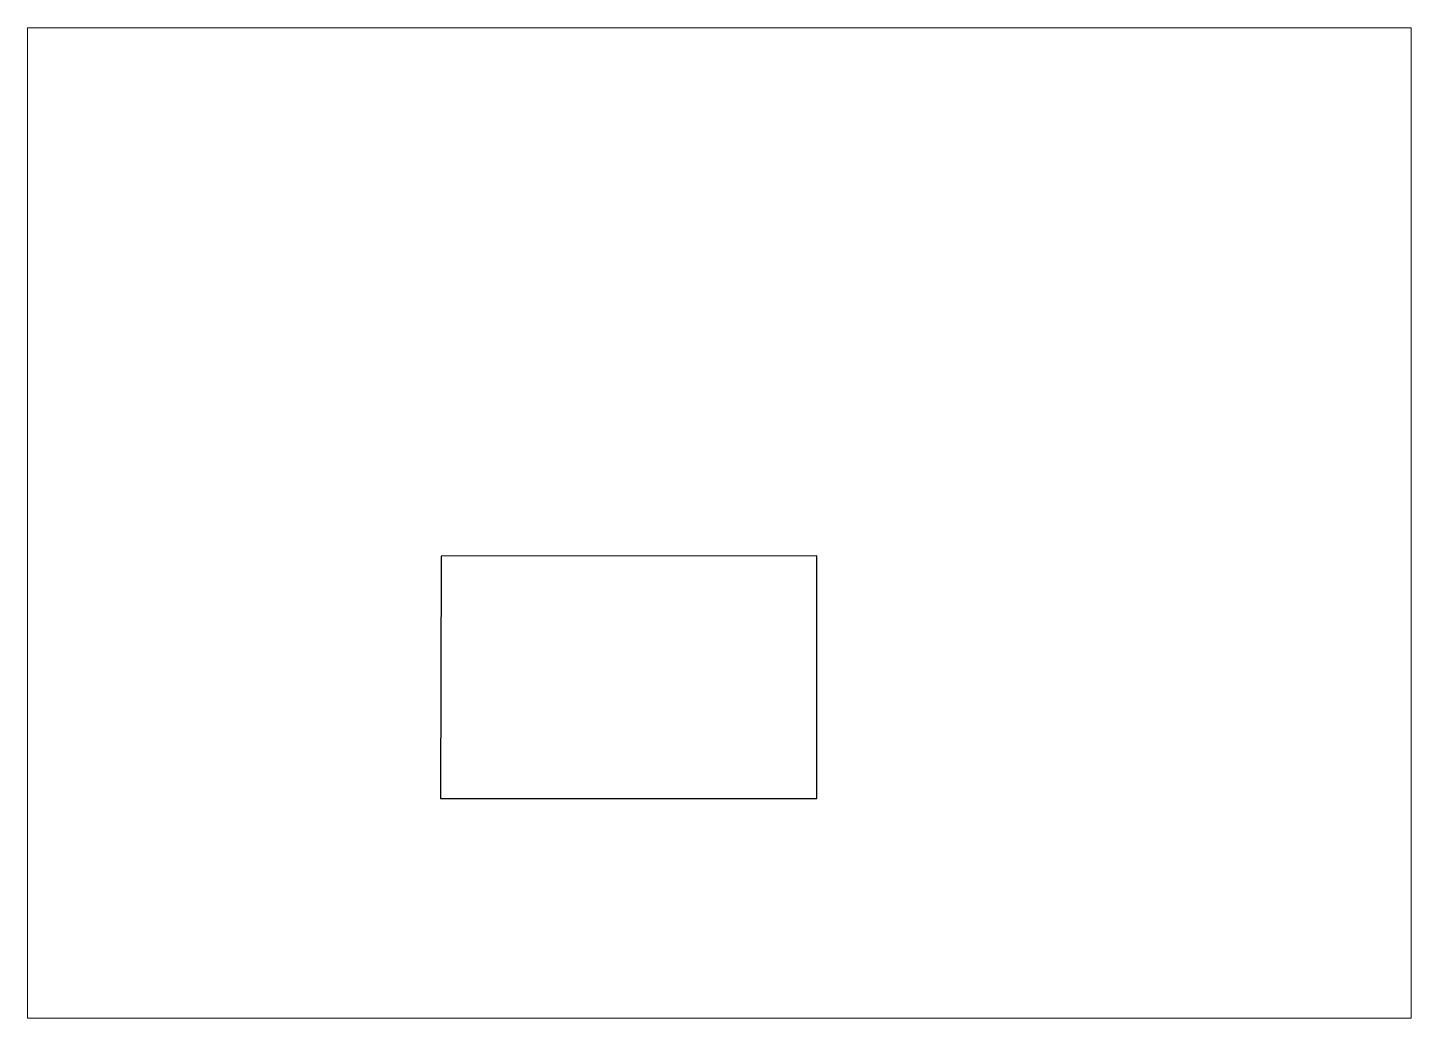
# Paper-space layout 'demolition' of a CAD drawing. Header units: inches. Extents: x -13.8 to 30.2, y -6.9 to 24.6.
import ezdxf

# ---------------------------------------------------------------- set-up
doc = ezdxf.new("R2010")
doc.units = ezdxf.units.IN
doc.header["$MEASUREMENT"] = 0
doc.layers.add('existing floor layout', color=7, linetype='Continuous')

psp = doc.layouts.new('demolition')

# ---------------------------------------------------------------- linework, layer by layer
at = {"layer": 'existing floor layout'}
psp.add_lwpolyline([(-0.681, 0.068), (11.274, 0.068), (11.274, 7.78), (-0.659, 7.768)], close=True, dxfattribs=at)

# ---------------------------------------------------------------- viewports
at = {"layer": 'existing floor layout', "view_target_point": (-2371.11, -3432.937)}
psp.add_viewport(center=(8.183, 8.824), size=(43.968, 31.47394), view_center_point=(33.668, 20.54), view_height=1510.74933, dxfattribs=at)

doc.saveas('drawing.dxf')
